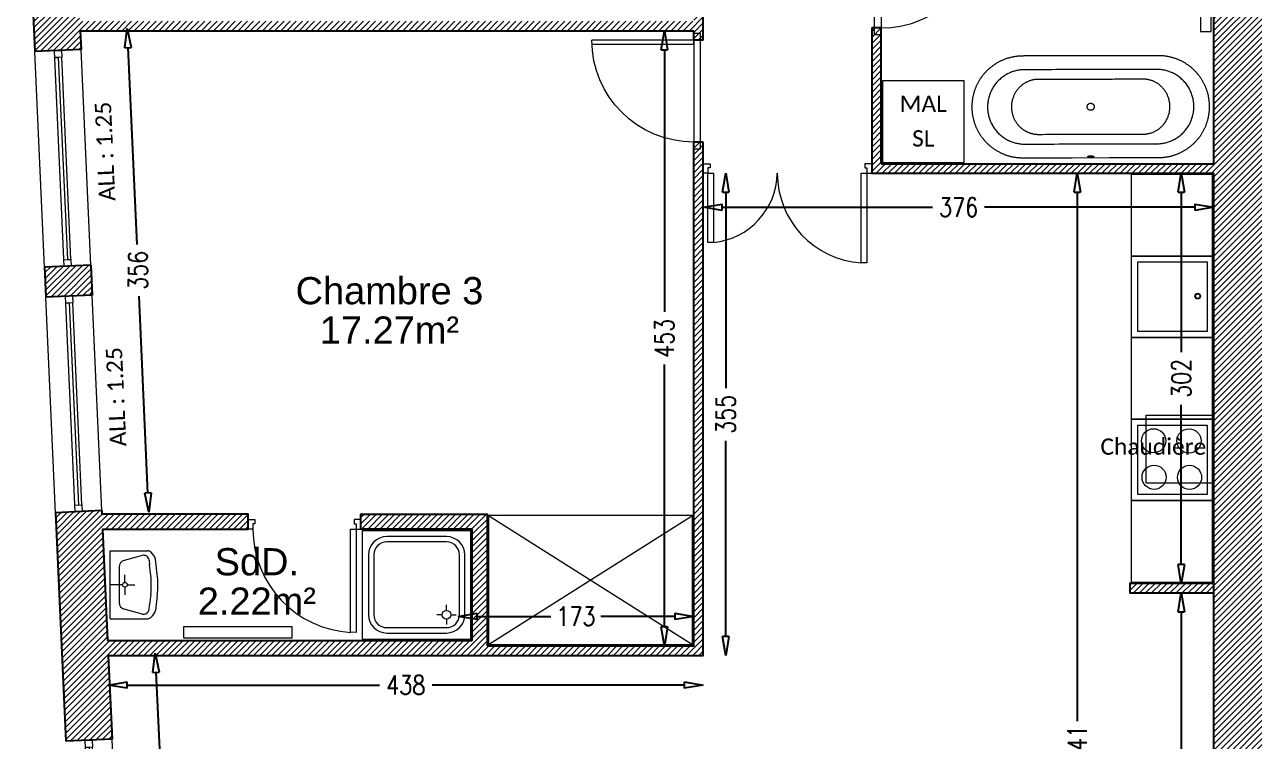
# Model space of a CAD drawing. Header units: millimetres. Extents: x -14819 to 43195, y -10328 to 20814.
# Drawn here: x 6568 to 7473, y 5340 to 5867 of the extents above; entities that cross this region are included whole.
import ezdxf
from ezdxf.enums import TextEntityAlignment as Align

# ---------------------------------------------------------------- set-up
doc = ezdxf.new("R2010")
doc.units = ezdxf.units.MM
doc.header["$PDMODE"] = 3
doc.linetypes.add('Chemin', pattern=[0.5, 0.3, -0.2])
for name, color, linetype, lineweight in [('05 - Menuiserie', 150, 'Continuous', 5), ('14 - Sanitaires', 130, 'Continuous', 9), ('41 - Côtes Intérieures', 71, 'Continuous', 9), ('50 - Signes', 12, 'Continuous', 9), ('59 - TxT', 120, 'Continuous', 0), ('60 - Mobilier', 112, 'Continuous', 9), ('Menuiserie_cps', 7, 'Continuous', 15), ('MG_gaz', 40, 'Continuous', 13), ('Mur_coupe', 7, 'Continuous', 25), ('Mur_vu', 8, 'Continuous', 18)]:
    doc.layers.add(name, color=color, linetype=linetype, lineweight=lineweight)
doc.layers.add('10 - Hachures', color=7, linetype='Continuous', lineweight=18, true_color=0x646464)
doc.layers.add('Menuiserie_seuil', color=8, linetype='Continuous', lineweight=9, plot=False)
doc.styles.add('CR_Cot', font='simplex.shx', dxfattribs={"width": 0.8})
doc.styles.add('Legend', font='calibri.ttf')
doc.styles.get("Standard").update_dxf_attribs({"font": 'arial.ttf'})
doc.dimstyles.get("Standard").update_dxf_attribs({"dimtxt": 14, "dimasz": 14, "dimexe": 0.18, "dimexo": 0.0625, "dimgap": 5, "dimtad": 0, "dimtoh": 1, "dimdec": 0, "dimzin": 0, "dimdsep": 46, "dimtxsty": 'CR_Cot', "dimblk": 'CLOSEDBLANK', "dimcen": 0, "dimse1": 1, "dimse2": 1, "dimadec": 0, "dimazin": 0, "dimtfac": 1, "dimtdec": 0, "dimtofl": 0, "dimtmove": 0, "dimatfit": 3, "dimfxl": 1, "dimtolj": 1, "dimtzin": 0, "dimarcsym": 0})

# ---------------------------------------------------------------- blocks, each defined once
blk = doc.blocks.new('_ClosedBlank')
at = {"color": 0, "linetype": 'ByBlock', "lineweight": -2}
for p, q in [((-1, 0.167), (0, 0)), ((-1, 0.167), (-1, -0.167)), ((0, 0), (-1, -0.167))]:
    blk.add_line(p, q, dxfattribs=at)
blk = doc.blocks.new('*D680')
at = {"layer": '41 - Côtes Intérieures', "color": 0, "lineweight": -2, "transparency": 16777216}
for p, q in [((7038.83, 5848.84), (7038.83, 5655.74)), ((7038.83, 5423.84), (7038.83, 5616.94))]:
    blk.add_line(p, q, dxfattribs=at)
at = {"layer": 'Defpoints', "color": 0, "transparency": 16777216}
for p in [(7038.83, 5862.84), (7060.44, 5862.84), (7060.44, 5409.84)]:
    blk.add_point(p, dxfattribs=at)
at = {"layer": '41 - Côtes Intérieures', "color": 0, "lineweight": -2, "transparency": 16777216, "xscale": 14, "yscale": 14, "zscale": 14}
for p, rotation in [((7038.83, 5862.84), 90), ((7038.83, 5409.84), 270)]:
    blk.add_blockref('_ClosedBlank', p, dxfattribs=dict(at, rotation=rotation))
at = {"layer": '41 - Côtes Intérieures', "color": 0, "transparency": 16777216, "insert": (7038.83, 5636.34), "char_height": 14, "attachment_point": 5, "rotation": 90, "style": 'CR_Cot'}
blk.add_mtext('\\A1;453', dxfattribs=at)
blk = doc.blocks.new('*D681')
at = {"layer": '41 - Côtes Intérieures', "color": 0, "lineweight": -2, "transparency": 16777216}
for p, q in [((6900.95, 5431.59), (6955.36, 5431.59)), ((7046.44, 5431.59), (6992.03, 5431.59))]:
    blk.add_line(p, q, dxfattribs=at)
at = {"layer": 'Defpoints', "color": 0, "transparency": 16777216}
for p in [(7060.44, 5431.59), (6886.95, 5409.84), (7060.44, 5409.84)]:
    blk.add_point(p, dxfattribs=at)
at = {"layer": '41 - Côtes Intérieures', "color": 0, "lineweight": -2, "transparency": 16777216, "xscale": 14, "yscale": 14, "zscale": 14, "rotation": 180}
blk.add_blockref('_ClosedBlank', (6886.95, 5431.59), dxfattribs=at)
at = {"layer": '41 - Côtes Intérieures', "color": 0, "lineweight": -2, "transparency": 16777216, "xscale": 14, "yscale": 14, "zscale": 14}
blk.add_blockref('_ClosedBlank', (7060.44, 5431.59), dxfattribs=at)
at = {"layer": '41 - Côtes Intérieures', "color": 0, "transparency": 16777216, "insert": (6973.7, 5431.59), "char_height": 14, "attachment_point": 5, "style": 'CR_Cot'}
blk.add_mtext('\\A1;173', dxfattribs=at)
blk = doc.blocks.new('*D683')
at = {"layer": '41 - Côtes Intérieures', "color": 0, "lineweight": -2, "transparency": 16777216}
for p, q in [((6643.87, 5850.41), (6650.39, 5705.53)), ((6658.62, 5522.38), (6652.11, 5667.26))]:
    blk.add_line(p, q, dxfattribs=at)
at = {"layer": 'Defpoints', "color": 0, "transparency": 16777216}
for p in [(6608.76, 5862.84), (6643.24, 5864.39), (6624.77, 5506.84)]:
    blk.add_point(p, dxfattribs=at)
at = {"layer": '41 - Côtes Intérieures', "color": 0, "lineweight": -2, "transparency": 16777216, "xscale": 14, "yscale": 14, "zscale": 14}
for p, rotation in [((6643.24, 5864.39), 92.57481250432394), ((6659.25, 5508.39), 272.574812504324)]:
    blk.add_blockref('_ClosedBlank', p, dxfattribs=dict(at, rotation=rotation))
at = {"layer": '41 - Côtes Intérieures', "color": 0, "transparency": 16777216, "insert": (6651.25, 5686.39), "char_height": 14, "attachment_point": 5, "rotation": 90, "style": 'CR_Cot'}
blk.add_mtext('\\A1;356', dxfattribs=at)
blk = doc.blocks.new('*D685')
at = {"layer": '41 - Côtes Intérieures', "color": 0, "lineweight": -2, "transparency": 16777216}
for p, q in [((6664.56, 5390.41), (6673.99, 5180.53)), ((6685.15, 4932.38), (6675.72, 5142.26))]:
    blk.add_line(p, q, dxfattribs=at)
at = {"layer": 'Defpoints', "color": 0, "transparency": 16777216}
for p in [(6629.44, 5402.84), (6663.93, 5404.39), (6651.3, 4916.84)]:
    blk.add_point(p, dxfattribs=at)
at = {"layer": '41 - Côtes Intérieures', "color": 0, "lineweight": -2, "transparency": 16777216, "xscale": 14, "yscale": 14, "zscale": 14}
for p, rotation in [((6663.93, 5404.39), 92.5748125043234), ((6685.78, 4918.39), 272.5748125043234)]:
    blk.add_blockref('_ClosedBlank', p, dxfattribs=dict(at, rotation=rotation))
at = {"layer": '41 - Côtes Intérieures', "color": 0, "transparency": 16777216, "insert": (6674.85, 5161.39), "char_height": 14, "attachment_point": 5, "rotation": 90, "style": 'CR_Cot'}
blk.add_mtext('\\A1;486', dxfattribs=at)
blk = doc.blocks.new('*D689')
at = {"layer": '41 - Côtes Intérieures', "color": 0, "lineweight": -2, "transparency": 16777216}
for p, q in [((7084.03, 5743.84), (7084.03, 5599.74)), ((7084.03, 5416.84), (7084.03, 5560.94))]:
    blk.add_line(p, q, dxfattribs=at)
at = {"layer": 'Defpoints', "color": 0, "transparency": 16777216}
for p in [(7067.44, 5757.84), (7084.03, 5757.84), (7067.44, 5402.84)]:
    blk.add_point(p, dxfattribs=at)
at = {"layer": '41 - Côtes Intérieures', "color": 0, "lineweight": -2, "transparency": 16777216, "xscale": 14, "yscale": 14, "zscale": 14}
for p, rotation in [((7084.03, 5757.84), 90), ((7084.03, 5402.84), 270)]:
    blk.add_blockref('_ClosedBlank', p, dxfattribs=dict(at, rotation=rotation))
at = {"layer": '41 - Côtes Intérieures', "color": 0, "transparency": 16777216, "insert": (7084.03, 5580.34), "char_height": 14, "attachment_point": 5, "rotation": 90, "style": 'CR_Cot'}
blk.add_mtext('\\A1;355', dxfattribs=at)
blk = doc.blocks.new('*D691')
at = {"layer": '41 - Côtes Intérieures', "color": 0, "lineweight": -2, "transparency": 16777216}
for p, q in [((7419.35, 5743.84), (7419.35, 5626.24)), ((7419.35, 5469.84), (7419.35, 5587.44))]:
    blk.add_line(p, q, dxfattribs=at)
at = {"layer": 'Defpoints', "color": 0, "transparency": 16777216}
for p in [(7443.44, 5757.84), (7419.35, 5455.84), (7443.44, 5455.84)]:
    blk.add_point(p, dxfattribs=at)
at = {"layer": '41 - Côtes Intérieures', "color": 0, "lineweight": -2, "transparency": 16777216, "xscale": 14, "yscale": 14, "zscale": 14}
for p, rotation in [((7419.35, 5757.84), 90), ((7419.35, 5455.84), 270)]:
    blk.add_blockref('_ClosedBlank', p, dxfattribs=dict(at, rotation=rotation))
at = {"layer": '41 - Côtes Intérieures', "color": 0, "transparency": 16777216, "insert": (7419.35, 5606.84), "char_height": 14, "attachment_point": 5, "rotation": 90, "style": 'CR_Cot'}
blk.add_mtext('\\A1;302', dxfattribs=at)
blk = doc.blocks.new('*D692')
at = {"layer": '41 - Côtes Intérieures', "color": 0, "lineweight": -2, "transparency": 16777216}
for p, q in [((7419.35, 5434.84), (7419.35, 5202.24)), ((7419.35, 4930.84), (7419.35, 5163.44))]:
    blk.add_line(p, q, dxfattribs=at)
at = {"layer": 'Defpoints', "color": 0, "transparency": 16777216}
for p in [(7443.44, 5448.84), (7419.35, 4916.84), (7443.44, 4916.84)]:
    blk.add_point(p, dxfattribs=at)
at = {"layer": '41 - Côtes Intérieures', "color": 0, "lineweight": -2, "transparency": 16777216, "xscale": 14, "yscale": 14, "zscale": 14}
for p, rotation in [((7419.35, 5448.84), 90), ((7419.35, 4916.84), 270)]:
    blk.add_blockref('_ClosedBlank', p, dxfattribs=dict(at, rotation=rotation))
at = {"layer": '41 - Côtes Intérieures', "color": 0, "transparency": 16777216, "insert": (7419.35, 5182.84), "char_height": 14, "attachment_point": 5, "rotation": 90, "style": 'CR_Cot'}
blk.add_mtext('\\A1;532', dxfattribs=at)
blk = doc.blocks.new('*D693')
at = {"layer": '41 - Côtes Intérieures', "color": 0, "lineweight": -2, "transparency": 16777216}
for p, q in [((7342.72, 5743.84), (7342.72, 5354.34)), ((7342.72, 4930.84), (7342.72, 5320.34))]:
    blk.add_line(p, q, dxfattribs=at)
at = {"layer": 'Defpoints', "color": 0, "transparency": 16777216}
for p in [(7366.81, 5757.84), (7342.72, 4916.84), (7366.81, 4916.84)]:
    blk.add_point(p, dxfattribs=at)
at = {"layer": '41 - Côtes Intérieures', "color": 0, "lineweight": -2, "transparency": 16777216, "xscale": 14, "yscale": 14, "zscale": 14}
for p, rotation in [((7342.72, 5757.84), 90), ((7342.72, 4916.84), 270)]:
    blk.add_blockref('_ClosedBlank', p, dxfattribs=dict(at, rotation=rotation))
at = {"layer": '41 - Côtes Intérieures', "color": 0, "transparency": 16777216, "insert": (7342.72, 5337.34), "char_height": 14, "attachment_point": 5, "rotation": 90, "style": 'CR_Cot'}
blk.add_mtext('\\A1;841', dxfattribs=at)
blk = doc.blocks.new('*D694')
at = {"layer": '41 - Côtes Intérieures', "color": 0, "lineweight": -2, "transparency": 16777216}
for p, q in [((7081.44, 5732.86), (7236.31, 5732.86)), ((7429.44, 5732.86), (7274.57, 5732.86))]:
    blk.add_line(p, q, dxfattribs=at)
at = {"layer": 'Defpoints', "color": 0, "transparency": 16777216}
for p in [(7067.44, 5757.84), (7443.44, 5757.84), (7443.44, 5732.86)]:
    blk.add_point(p, dxfattribs=at)
at = {"layer": '41 - Côtes Intérieures', "color": 0, "lineweight": -2, "transparency": 16777216, "xscale": 14, "yscale": 14, "zscale": 14, "rotation": 180}
blk.add_blockref('_ClosedBlank', (7067.44, 5732.86), dxfattribs=at)
at = {"layer": '41 - Côtes Intérieures', "color": 0, "lineweight": -2, "transparency": 16777216, "xscale": 14, "yscale": 14, "zscale": 14}
blk.add_blockref('_ClosedBlank', (7443.44, 5732.86), dxfattribs=at)
at = {"layer": '41 - Côtes Intérieures', "color": 0, "transparency": 16777216, "insert": (7255.44, 5732.86), "char_height": 14, "attachment_point": 5, "style": 'CR_Cot'}
blk.add_mtext('\\A1;376', dxfattribs=at)
blk = doc.blocks.new('A$C25e289c3')
at = {"layer": '14 - Sanitaires', "color": 251, "true_color": 0x666666}
for p, q in [((0, 50.08), (-27.6, 50.08)), ((-23.48, 46.63), (-20.1, 45.71)), ((-20.1, 45.71), (-10.16, 43.01)), ((0, 50.08), (0, 0)), ((-34.54, 32.92), (-33.19, 43.97)), ((-29.8, 31.82), (-28.9, 39.75)), ((-28.5, 43.22), (-28.9, 39.75)), ((-6.47, 11.89), (-6.47, 38.19)), ((-10.72, 26.76), (-10.72, 32.43)), ((-29.8, 18.25), (-28.9, 10.32)), ((-12.44, 25.04), (-18.11, 25.04)), ((-10.72, 23.32), (-10.72, 17.65)), ((-9, 25.04), (0, 25.04)), ((-34.54, 17.15), (-33.19, 6.11)), ((-28.5, 6.85), (-28.9, 10.32)), ((0, 0), (-27.6, 0)), ((-23.48, 3.44), (-20.1, 4.36)), ((-20.1, 4.36), (-10.16, 7.06))]:
    blk.add_line(p, q, dxfattribs=at)
for centre, radius, start, end in [((-21.94, 40.52), 11.77, 133.97635, 162.94205), ((-27, 45.24), 4.87, 97.01427, 129.7093), ((-24.53, 42.77), 4, 74.79761, 173.50739), ((-11.47, 38.19), 5, 0, 74.79755), ((29.98, 25.04), 65, 173.0334, 186.96631), ((29.82, 25.04), 60, 173.50736, 186.49237), ((-10.72, 25.04), 1.72, 270, 269.99998), ((-11.47, 11.89), 5, 285.20236, 359.99992), ((-21.94, 9.56), 11.77, 197.05786, 226.02356), ((-27, 4.84), 4.87, 230.29062, 262.98564), ((-24.53, 7.3), 4, 186.49252, 285.2023)]:
    blk.add_arc(centre, radius, start, end, dxfattribs=at)
blk = doc.blocks.new('A$Cf6694d94')
at = {"layer": '14 - Sanitaires', "color": 251, "true_color": 0x666666}
for p, q in [((62, 75.5), (18, 75.5)), ((80, 80), (80, 0)), ((62, 71.56), (18, 71.56)), ((4.5, 62), (4.5, 18)), ((8.44, 62), (8.44, 18)), ((71.56, 18), (71.56, 62)), ((75.5, 18), (75.5, 62)), ((18, 21.2), (18, 25.2)), ((14.8, 18), (10.8, 18)), ((18, 14.8), (18, 10.8)), ((21.2, 18), (25.2, 18)), ((0, 0), (80, 0)), ((18, 8.44), (62, 8.44)), ((18, 4.5), (62, 4.5))]:
    blk.add_line(p, q, dxfattribs=at)
blk.add_lwpolyline([(80, 80), (0, 80), (0, 0)], dxfattribs=at)
blk.add_circle((18, 18), 3.2, dxfattribs=at)
for centre, radius, start, end in [((18, 62), 13.5, 90, 180), ((62, 62), 13.5, 359.99998, 89.99998), ((18, 62), 9.56, 90, 180), ((62, 62), 9.56, 359.99998, 89.99998), ((18, 18), 13.5, 180, 270), ((18, 18), 9.56, 180, 270), ((62, 18), 13.5, 270, 359.99998), ((62, 18), 9.56, 270, 359.99998)]:
    blk.add_arc(centre, radius, start, end, dxfattribs=at)
blk = doc.blocks.new('Porte_Simple_Droite_75')
at = {"layer": 'Menuiserie_cps', "color": 1, "lineweight": 9}
for points in [[(0, 0), (0, 0.75)], [(0.03, 0.75), (0.03, 0), (0, 0)]]:
    blk.add_lwpolyline(points, dxfattribs=at)
at = {"layer": 'Menuiserie_cps', "lineweight": 9}
blk.add_arc((0, 0), 0.75, 0, 90, dxfattribs=at)
at = {"layer": 'Menuiserie_seuil'}
blk.add_lwpolyline([(-0.05, 0), (0.8, 0), (0.8, -0.05), (-0.05, -0.05)], close=True, dxfattribs=at)
blk = doc.blocks.new('Fenetre_159')
blk.add_lwpolyline([(0.05, 0.05), (0.05, 0), (0, 0), (0, 0.05), (1.59, 0.05), (1.59, 0), (1.54, 0), (1.54, 0.05), (1.54, 0.025), (0.05, 0.025), (0.05, 0), (1.54, 0)])
blk = doc.blocks.new('A$Cbc0bb2b0')
at = {"layer": '05 - Menuiserie', "linetype": 'Continuous'}
for points in [[(-37.57, 17.63), (-33.04, 15.5), (-34.32, 12.79), (-35.68, 13.42), (-37.38, 9.8), (-40.54, 11.29), (-37.57, 17.63)], [(37.57, -17.63), (33.04, -15.5), (31.77, -18.22), (33.13, -18.86), (31.43, -22.48), (34.6, -23.96), (37.57, -17.63)], [(27.66, -20.71), (31.43, -22.48), (-0.85, -91.28), (-4.62, -89.51), (27.66, -20.71)]]:
    blk.add_lwpolyline(points, dxfattribs=at)
at = {"layer": '50 - Signes', "linetype": 'Continuous'}
blk.add_arc((31.65, -22.49), 76.21, 154.92756, 241.57557, dxfattribs=at)
blk = doc.blocks.new('A$C2fe099d8')
at = {"layer": '14 - Sanitaires', "color": 251, "linetype": 'Continuous', "true_color": 0x666666}
blk.add_lwpolyline([(-13.74, -0.03), (13.74, 0.03)], dxfattribs=at)
for points, knots in [([(13.74, 0.03), (14.04, 0.03), (19.97, 0.05), (28.93, 0.07), (42.25, 0.12), (47.36, 0.12), (49.82, 0.13), (50.99, 0.16), (52.01, 0.2), (52.96, 0.26), (53.91, 0.35), (54.89, 0.47), (55.89, 0.62), (56.9, 0.8), (57.9, 1), (58.9, 1.23), (59.88, 1.49), (60.86, 1.77), (61.83, 2.08), (62.79, 2.42), (63.75, 2.78), (64.69, 3.17), (65.62, 3.58), (66.53, 4.01), (67.43, 4.47), (68.32, 4.96), (69.19, 5.47), (70.06, 6), (70.91, 6.56), (71.75, 7.14), (72.57, 7.75), (73.37, 8.38), (74.16, 9.03), (74.93, 9.7), (75.69, 10.39), (76.41, 11.09), (77.12, 11.81), (77.8, 12.55), (78.47, 13.32), (79.11, 14.1), (79.74, 14.9), (80.35, 15.72), (80.93, 16.55), (81.5, 17.41), (82.04, 18.28), (82.55, 19.16), (83.05, 20.05), (83.51, 20.96), (83.95, 21.87), (84.36, 22.79), (84.75, 23.72), (85.11, 24.67), (85.45, 25.62), (85.76, 26.59), (86.04, 27.56), (86.3, 28.54), (86.53, 29.53), (86.74, 30.53), (86.92, 31.54), (87.07, 32.55), (87.2, 33.57), (87.29, 34.58), (87.36, 35.6), (87.4, 36.61), (87.42, 37.62), (87.4, 38.63), (87.36, 39.65), (87.29, 40.66), (87.2, 41.67), (87.07, 42.68), (86.92, 43.69), (86.74, 44.7), (86.53, 45.7), (86.3, 46.7), (86.04, 47.68), (85.76, 48.65), (85.45, 49.62), (85.11, 50.57), (84.75, 51.52), (84.36, 52.46), (83.95, 53.38), (83.51, 54.29), (83.04, 55.2), (82.55, 56.08), (82.04, 56.96), (81.5, 57.83), (80.94, 58.68), (80.36, 59.51), (79.75, 60.33), (79.12, 61.14), (78.47, 61.92), (77.8, 62.69), (77.11, 63.43), (76.4, 64.16), (75.67, 64.87), (74.93, 65.55), (74.16, 66.22), (73.37, 66.87), (72.57, 67.49), (71.75, 68.1), (70.91, 68.68), (70.06, 69.24), (69.2, 69.77), (68.32, 70.28), (67.42, 70.77), (66.52, 71.23), (65.6, 71.67), (64.67, 72.08), (63.73, 72.47), (62.79, 72.83), (61.83, 73.16), (60.86, 73.47), (59.88, 73.75), (58.9, 74.01), (57.91, 74.24), (56.91, 74.44), (55.9, 74.62), (54.89, 74.77), (53.87, 74.89), (52.85, 74.99), (51.82, 75.06), (50.79, 75.1), (49.68, 75.11), (48.41, 75.12), (46.65, 75.1), (44.35, 75.1), (28.47, 75.07), (4.55, 75.03), (-21.28, 74.95), (-40.7, 74.91), (-45.98, 74.88), (-48.83, 74.89), (-50.42, 74.88), (-51.53, 74.85), (-52.55, 74.79), (-53.54, 74.71), (-54.55, 74.6), (-55.56, 74.47), (-56.57, 74.31), (-57.58, 74.11), (-58.58, 73.9), (-59.57, 73.65), (-60.55, 73.39), (-61.52, 73.09), (-62.49, 72.77), (-63.44, 72.42), (-64.38, 72.05), (-65.32, 71.65), (-66.24, 71.22), (-67.15, 70.77), (-68.05, 70.3), (-68.93, 69.8), (-69.81, 69.28), (-70.66, 68.73), (-71.51, 68.16), (-72.33, 67.57), (-73.15, 66.95), (-73.94, 66.32), (-74.72, 65.66), (-75.48, 64.98), (-76.22, 64.28), (-76.94, 63.56), (-77.63, 62.83), (-78.31, 62.08), (-78.97, 61.3), (-79.61, 60.51), (-80.22, 59.7), (-80.82, 58.87), (-81.39, 58.03), (-81.95, 57.17), (-82.47, 56.29), (-82.98, 55.41), (-83.45, 54.51), (-83.91, 53.6), (-84.33, 52.67), (-84.74, 51.74), (-85.11, 50.8), (-85.46, 49.85), (-85.79, 48.89), (-86.08, 47.92), (-86.35, 46.95), (-86.6, 45.96), (-86.82, 44.97), (-87.01, 43.98), (-87.17, 42.97), (-87.31, 41.96), (-87.42, 40.94), (-87.5, 39.92), (-87.56, 38.89), (-87.59, 37.88), (-87.59, 36.86), (-87.56, 35.85), (-87.51, 34.84), (-87.42, 33.83), (-87.31, 32.82), (-87.17, 31.82), (-87.01, 30.82), (-86.82, 29.82), (-86.6, 28.82), (-86.35, 27.83), (-86.07, 26.84), (-85.78, 25.86), (-85.45, 24.9), (-85.1, 23.95), (-84.73, 23.02), (-84.33, 22.09), (-83.9, 21.17), (-83.45, 20.26), (-82.97, 19.36), (-82.47, 18.48), (-81.94, 17.61), (-81.39, 16.75), (-80.81, 15.9), (-80.22, 15.07), (-79.6, 14.26), (-78.96, 13.47), (-78.3, 12.7), (-77.62, 11.94), (-76.92, 11.21), (-76.21, 10.49), (-75.47, 9.79), (-74.71, 9.12), (-73.93, 8.46), (-73.14, 7.82), (-72.32, 7.21), (-71.49, 6.61), (-70.65, 6.04), (-69.79, 5.5), (-68.92, 4.97), (-68.03, 4.48), (-67.14, 4), (-66.23, 3.55), (-65.3, 3.13), (-64.37, 2.73), (-63.43, 2.36), (-62.47, 2.01), (-61.5, 1.69), (-60.53, 1.39), (-59.54, 1.12), (-58.56, 0.88), (-57.56, 0.66), (-56.56, 0.47), (-55.55, 0.31), (-54.53, 0.18), (-53.51, 0.07), (-52.53, -0.01), (-51.57, -0.06), (-50.61, -0.09), (-49.5, -0.09), (-47.83, -0.09), (-36.89, -0.08), (-23.35, -0.05), (-13.74, -0.03)], [1.0389573, 1.0389573, 1.0389573, 1.0389573, 1.0410844, 1.0809895, 1.1024396, 1.1139131, 1.1172044, 1.1198701, 1.1222368, 1.1243829, 1.1266701, 1.1289755, 1.1313989, 1.1338153, 1.1362276, 1.1386384, 1.1410503, 1.14346, 1.1458602, 1.1482682, 1.150679, 1.1530861, 1.155484, 1.1578667, 1.160251, 1.1626431, 1.1650359, 1.1674314, 1.1698321, 1.1722411, 1.1746578, 1.1770677, 1.1794842, 1.1819005, 1.1843087, 1.1867026, 1.1890765, 1.1914575, 1.193851, 1.1962464, 1.1986462, 1.2010531, 1.2034701, 1.2058889, 1.2082964, 1.2107123, 1.2131291, 1.2155374, 1.2179303, 1.2203022, 1.2226838, 1.2250725, 1.2274612, 1.229852, 1.2322472, 1.2346499, 1.2370562, 1.2394611, 1.2418787, 1.2443014, 1.2467204, 1.2491271, 1.251516, 1.2539081, 1.2562996, 1.2586907, 1.2610835, 1.2634802, 1.2658836, 1.2682903, 1.2706983, 1.2731169, 1.2755388, 1.2779548, 1.2803569, 1.2827409, 1.2851372, 1.2875315, 1.2899233, 1.2923152, 1.2947092, 1.2971079, 1.2994981, 1.3018877, 1.3042914, 1.306703, 1.3091158, 1.311521, 1.3139149, 1.3163317, 1.3187423, 1.3211463, 1.3235464, 1.3259453, 1.3283453, 1.3307348, 1.3331259, 1.3355285, 1.3379375, 1.3403477, 1.342752, 1.3451484, 1.347559, 1.3499634, 1.3523641, 1.3547639, 1.3571653, 1.3595694, 1.3619617, 1.3643531, 1.3667513, 1.3691532, 1.3715548, 1.3739519, 1.3763437, 1.3787588, 1.381175, 1.3835933, 1.386016, 1.3884459, 1.3908846, 1.3932726, 1.3958006, 1.3987063, 1.4023053, 1.4082273, 1.4150005, 1.4933181, 1.5777097, 1.5980228, 1.6094052, 1.6151158, 1.6182074, 1.6207235, 1.6229876, 1.6254171, 1.6277589, 1.6301853, 1.6326149, 1.6350416, 1.6374593, 1.6398627, 1.642254, 1.6446599, 1.6470608, 1.6494591, 1.6518577, 1.6542586, 1.6566636, 1.6590526, 1.6614437, 1.6638448, 1.6662509, 1.6686565, 1.671055, 1.6734459, 1.6758636, 1.6782734, 1.6806778, 1.6830798, 1.6854822, 1.6878857, 1.6902731, 1.6926614, 1.6950589, 1.697463, 1.6998705, 1.7022783, 1.7046853, 1.707104, 1.7095146, 1.71192, 1.7143229, 1.7167263, 1.71913, 1.7215273, 1.7239261, 1.7263195, 1.7287095, 1.7310978, 1.7334862, 1.735876, 1.7382689, 1.7406666, 1.7430708, 1.7454833, 1.7479059, 1.7503388, 1.7527566, 1.755157, 1.7575521, 1.7599438, 1.7623335, 1.7647229, 1.7671135, 1.7695066, 1.7719037, 1.7743065, 1.7767167, 1.7791357, 1.7815642, 1.7839758, 1.7863671, 1.7887545, 1.7911407, 1.793528, 1.7959186, 1.7983169, 1.8007111, 1.8031119, 1.8055211, 1.8079348, 1.8103494, 1.8127594, 1.8151624, 1.8175727, 1.8199748, 1.8223714, 1.8247653, 1.8271589, 1.8295567, 1.8319498, 1.8343513, 1.8367629, 1.8391788, 1.8415923, 1.8439965, 1.8463925, 1.848795, 1.8511924, 1.8535872, 1.8559822, 1.8583792, 1.8607823, 1.8631775, 1.8655783, 1.8679863, 1.870397, 1.872805, 1.8752053, 1.8776018, 1.8800111, 1.8824291, 1.8848529, 1.8872796, 1.8897056, 1.8918473, 1.8940836, 1.8965374, 1.8996911, 1.9059305, 1.9740525, 1.9740525, 1.9740525, 1.9740525]), ([(13.49, 10.16), (-23.88, 10.1), (-37.79, 10.07), (-49.17, 9.98), (-50.73, 10.06), (-52.26, 10.22), (-53.78, 10.47), (-55.28, 10.8), (-56.76, 11.21), (-58.21, 11.7), (-59.65, 12.29), (-61.08, 12.96), (-62.49, 13.74), (-63.86, 14.59), (-65.17, 15.53), (-66.44, 16.54), (-67.67, 17.66), (-68.88, 18.9), (-70.02, 20.24), (-71.08, 21.65), (-72.05, 23.12), (-72.91, 24.65), (-73.68, 26.23), (-74.32, 27.8), (-74.85, 29.37), (-75.28, 30.92), (-75.61, 32.5), (-75.85, 34.1), (-76, 35.71), (-76.05, 37.38), (-76, 39.1), (-75.83, 40.86), (-75.55, 42.6), (-75.17, 44.32), (-74.67, 46), (-74.07, 47.64), (-73.38, 49.2), (-72.62, 50.67), (-71.8, 52.05), (-70.9, 53.39), (-69.92, 54.68), (-68.86, 55.91), (-67.69, 57.11), (-66.42, 58.26), (-65.04, 59.36), (-63.6, 60.37), (-62.09, 61.29), (-60.54, 62.1), (-58.94, 62.81), (-57.41, 63.37), (-55.98, 63.81), (-54.64, 64.14), (-53.29, 64.41), (-51.92, 64.61), (-50.54, 64.74), (-49.14, 64.8), (-30.32, 64.77), (-0.15, 64.98), (30.07, 64.91), (49, 65.03), (50.55, 64.95), (52.09, 64.79), (53.61, 64.55), (55.11, 64.22), (56.59, 63.8), (58.04, 63.31), (59.48, 62.72), (60.91, 62.05), (62.32, 61.28), (63.68, 60.42), (65, 59.48), (66.26, 58.47), (67.5, 57.35), (68.7, 56.12), (69.85, 54.77), (70.91, 53.36), (71.88, 51.89), (72.74, 50.36), (73.51, 48.79), (74.15, 47.21), (74.68, 45.64), (75.1, 44.09), (75.44, 42.51), (75.68, 40.91), (75.83, 39.3), (75.88, 37.63), (75.83, 35.91), (75.66, 34.15), (75.38, 32.41), (74.99, 30.7), (74.5, 29.01), (73.9, 27.37), (73.21, 25.81), (72.45, 24.34), (71.63, 22.96), (70.73, 21.62), (69.74, 20.33), (68.69, 19.1), (67.52, 17.91), (66.25, 16.75), (64.87, 15.65), (63.42, 14.64), (61.92, 13.73), (60.37, 12.91), (58.77, 12.2), (57.24, 11.64), (55.81, 11.2), (54.47, 10.87), (53.12, 10.6), (51.75, 10.4), (50.36, 10.27), (48.97, 10.21), (37.69, 10.24), (23.84, 10.21), (13.49, 10.16)], [0.0381568, 0.0381568, 0.0381568, 0.0381568, 0.1258006, 0.1302017, 0.1345836, 0.1389455, 0.1432908, 0.1476235, 0.1519477, 0.1562669, 0.1605851, 0.1651129, 0.1696509, 0.1742029, 0.1787663, 0.1833372, 0.1879122, 0.1929042, 0.1978934, 0.2028745, 0.2078421, 0.2127933, 0.2177305, 0.2226634, 0.2271905, 0.2317303, 0.236285, 0.240851, 0.245424, 0.2500002, 0.2549922, 0.25998, 0.2649585, 0.2699222, 0.2748682, 0.2798029, 0.2847366, 0.2892674, 0.293812, 0.2983698, 0.302938, 0.3075121, 0.3120883, 0.3170789, 0.3220643, 0.3270399, 0.3320008, 0.3369459, 0.3418821, 0.3468173, 0.3506984, 0.3545853, 0.3584808, 0.3623876, 0.3663088, 0.3702467, 0.3741994, 0.5, 0.6258006, 0.6302017, 0.6345836, 0.6389455, 0.6432908, 0.6476235, 0.6519477, 0.6562669, 0.6605851, 0.6651129, 0.6696509, 0.6742029, 0.6787663, 0.6833372, 0.6879122, 0.6929042, 0.6978934, 0.7028745, 0.7078421, 0.7127933, 0.7177305, 0.7226634, 0.7271905, 0.7317303, 0.736285, 0.740851, 0.745424, 0.7500002, 0.7549922, 0.75998, 0.7649585, 0.7699222, 0.7748682, 0.7798029, 0.7847366, 0.7892674, 0.793812, 0.7983698, 0.802938, 0.8075121, 0.8120883, 0.8170789, 0.8220643, 0.8270399, 0.8320008, 0.8369459, 0.8418821, 0.8468173, 0.8506984, 0.8545853, 0.8584808, 0.8623876, 0.8663088, 0.8702467, 0.8741994, 0.9618441, 0.9618441, 0.9618441, 0.9618441]), ([(-39.61, 57.63), (-39.61, 57.63), (-39.91, 57.62), (-40.52, 57.57), (-41.42, 57.47), (-42.32, 57.31), (-43.27, 57.11), (-44.27, 56.84), (-45.26, 56.51), (-46.2, 56.14), (-47.06, 55.75), (-47.86, 55.33), (-48.62, 54.9), (-49.5, 54.35), (-50.49, 53.64), (-51.54, 52.78), (-52.49, 51.88), (-53.35, 50.96), (-54.1, 50.04), (-54.76, 49.15), (-55.35, 48.25), (-55.89, 47.32), (-56.39, 46.36), (-56.83, 45.37), (-57.26, 44.26), (-57.65, 43.03), (-57.97, 41.72), (-58.2, 40.43), (-58.35, 39.19), (-58.42, 37.9), (-58.41, 36.55), (-58.3, 35.18), (-58.11, 33.86), (-57.86, 32.62), (-57.55, 31.48), (-57.2, 30.42), (-56.81, 29.42), (-56.35, 28.4), (-55.83, 27.39), (-55.23, 26.39), (-54.59, 25.44), (-53.9, 24.54), (-53.18, 23.69), (-52.41, 22.88), (-51.59, 22.11), (-50.73, 21.39), (-49.9, 20.77), (-49.13, 20.25), (-48.42, 19.81), (-47.68, 19.41), (-46.92, 19.03), (-46.15, 18.68), (-45.35, 18.37), (-44.54, 18.09), (-43.65, 17.83), (-42.69, 17.59), (-41.64, 17.4), (-40.58, 17.27), (-39.87, 17.22), (-39.52, 17.2), (-39.52, 17.2)], [0, 0, 0, 0, 0, 0.014953, 0.029906, 0.044931, 0.059956, 0.077852, 0.095747, 0.111683, 0.127619, 0.141993, 0.156368, 0.17039, 0.193274, 0.216159, 0.237097, 0.258034, 0.277747, 0.295277, 0.312819, 0.330348, 0.348116, 0.365897, 0.383664, 0.4064, 0.429135, 0.449917, 0.470699, 0.490254, 0.513387, 0.53652, 0.557673, 0.578826, 0.598735, 0.615715, 0.633543, 0.651371, 0.670341, 0.68931, 0.708623, 0.72667, 0.744939, 0.763208, 0.781661, 0.800113, 0.818581, 0.832287, 0.846067, 0.859847, 0.873768, 0.887689, 0.901755, 0.91582, 0.929965, 0.947416, 0.964868, 0.982434, 1, 1, 1, 1, 1]), ([(39.34, 57.81), (39.34, 57.81), (39.34, 57.81), (23.01, 57.74), (12.08, 57.68), (1.93, 57.65), (-8.21, 57.63), (-18.74, 57.63), (-27.67, 57.64), (-36.25, 57.64), (-39.61, 57.63), (-39.61, 57.63)], [0, 0, 0, 0, 0, 0.179292, 0.324815, 0.470345, 0.615893, 0.761447, 0.923577, 1, 1, 1, 1, 1]), ([(39.44, 17.38), (39.44, 17.38), (39.76, 17.4), (40.41, 17.44), (41.37, 17.56), (42.34, 17.73), (43.44, 17.99), (44.66, 18.35), (45.97, 18.84), (47.16, 19.39), (48.27, 20), (49.18, 20.57), (49.95, 21.11), (50.66, 21.65), (51.41, 22.28), (52.19, 23.01), (52.88, 23.73), (53.47, 24.41), (54.11, 25.2), (54.8, 26.17), (55.52, 27.33), (56.13, 28.47), (56.64, 29.6), (57.1, 30.78), (57.5, 32.04), (57.82, 33.38), (58.04, 34.66), (58.18, 35.9), (58.25, 37.18), (58.23, 38.52), (58.12, 39.92), (57.93, 41.23), (57.67, 42.47), (57.36, 43.6), (56.99, 44.69), (56.58, 45.72), (56.12, 46.74), (55.59, 47.73), (55.01, 48.7), (54.43, 49.55), (53.87, 50.29), (53.34, 50.93), (52.79, 51.55), (52.21, 52.15), (51.6, 52.73), (50.96, 53.29), (50.3, 53.82), (49.62, 54.32), (48.92, 54.78), (48.2, 55.22), (47.47, 55.63), (46.71, 56), (45.93, 56.35), (45.14, 56.66), (44.32, 56.94), (43.44, 57.2), (42.48, 57.43), (41.44, 57.61), (40.4, 57.75), (39.7, 57.8), (39.34, 57.81), (39.34, 57.81)], [0, 0, 0, 0, 0, 0.015977, 0.032021, 0.048064, 0.064176, 0.088078, 0.110519, 0.132959, 0.152883, 0.172808, 0.185877, 0.198947, 0.216554, 0.234173, 0.25178, 0.265131, 0.278483, 0.301828, 0.323719, 0.345609, 0.365016, 0.384424, 0.407912, 0.429936, 0.45196, 0.47148, 0.491, 0.514901, 0.537319, 0.559736, 0.579613, 0.59949, 0.617557, 0.635625, 0.654083, 0.67254, 0.690963, 0.709385, 0.722946, 0.736506, 0.75018, 0.763854, 0.777674, 0.791494, 0.805434, 0.819373, 0.833092, 0.84681, 0.860652, 0.874495, 0.888496, 0.902497, 0.916628, 0.930759, 0.947985, 0.965295, 0.982605, 1, 1, 1, 1, 1]), ([(-0.08, 34.88), (0.07, 34.89), (0.36, 34.91), (0.79, 35.02), (1.19, 35.2), (1.56, 35.45), (1.89, 35.76), (2.15, 36.11), (2.35, 36.51), (2.49, 36.93), (2.55, 37.37), (2.53, 37.81), (2.44, 38.25), (2.28, 38.66), (2.05, 39.04), (1.77, 39.38), (1.42, 39.67), (1.04, 39.89), (0.62, 40.04), (0.19, 40.13), (-0.26, 40.14), (-0.73, 40.06), (-1.19, 39.9), (-1.6, 39.66), (-1.94, 39.38), (-2.23, 39.04), (-2.46, 38.66), (-2.62, 38.24), (-2.7, 37.81), (-2.72, 37.36), (-2.66, 36.93), (-2.52, 36.5), (-2.32, 36.11), (-2.05, 35.75), (-1.73, 35.45), (-1.36, 35.2), (-0.96, 35.02), (-0.52, 34.9), (-0.23, 34.89), (-0.08, 34.88)], [0, 0, 0, 0, 0.026463, 0.053694, 0.080158, 0.107388, 0.133852, 0.161083, 0.187548, 0.214779, 0.241243, 0.268474, 0.294937, 0.322168, 0.348631, 0.375862, 0.402326, 0.429557, 0.456021, 0.483253, 0.509716, 0.536947, 0.570458, 0.596922, 0.624153, 0.650617, 0.677848, 0.704312, 0.731543, 0.758007, 0.785238, 0.811702, 0.838933, 0.865397, 0.892628, 0.919092, 0.946323, 0.972778, 1, 1, 1, 1]), ([(-39.52, 17.2), (-39.52, 17.2), (-38.99, 17.19), (-38.46, 17.19), (-37.93, 17.19), (-37.93, 17.19)], [0, 0, 0, 0, 0.000003, 0.999997, 1, 1, 1, 1]), ([(-37.93, 17.19), (-37.93, 17.19), (-30.95, 17.23), (-23.17, 17.28), (-11.55, 17.33), (-1.35, 17.36), (7.29, 17.38), (14.36, 17.38), (21.18, 17.38), (28, 17.37), (32.54, 17.36), (39.44, 17.38), (39.44, 17.38)], [0, 0, 0, 0, 0, 0.169768, 0.334879, 0.5, 0.608838, 0.706624, 0.804411, 0.902205, 1, 1, 1, 1, 1]), ([(-1.86, 0.53), (-1.91, 0.55), (-2.02, 0.59), (-2.13, 0.66), (-2.21, 0.74), (-2.22, 0.82), (-2.17, 0.9), (-2.06, 0.98), (-1.94, 1.03), (-1.88, 1.05)], [0, 0, 0, 0, 0.09909, 0.249241, 0.399393, 0.549545, 0.699697, 0.849848, 1, 1, 1, 1]), ([(-0.03, 1.18), (-0.08, 1.18), (-0.23, 1.17), (-0.46, 1.17), (-0.75, 1.15), (-1.05, 1.12), (-1.34, 1.07), (-1.6, 1.02), (-1.81, 0.96), (-1.97, 0.88), (-2.08, 0.81), (-2.13, 0.75), (-2.12, 0.72), (-2.12, 0.71)], [0, 0, 0, 0, 0.053218, 0.133523, 0.215137, 0.321103, 0.430143, 0.536109, 0.645149, 0.751115, 0.860155, 0.966121, 1, 1, 1, 1]), ([(-1.84, 0.53), (-1.87, 0.54), (-1.94, 0.57), (-2.02, 0.61), (-2.08, 0.65), (-2.12, 0.68), (-2.12, 0.7), (-2.12, 0.71), (-2.12, 0.71)], [0, 0, 0, 0, 0.147711, 0.339178, 0.528551, 0.713416, 0.892885, 1, 1, 1, 1]), ([(1.86, 0.56), (1.82, 0.55), (1.73, 0.51), (1.52, 0.46), (1.24, 0.4), (0.92, 0.36), (0.57, 0.33), (0.18, 0.31), (-0.22, 0.31), (-0.62, 0.33), (-0.96, 0.36), (-1.28, 0.4), (-1.57, 0.45), (-1.76, 0.5), (-1.84, 0.53), (-1.86, 0.53)], [0, 0, 0, 0, 0.045764, 0.128115, 0.210466, 0.292817, 0.375167, 0.457518, 0.560241, 0.642592, 0.724943, 0.807293, 0.889644, 0.971995, 1, 1, 1, 1]), ([(2.07, 0.72), (2.07, 0.73), (2.08, 0.76), (2.03, 0.82), (1.93, 0.89), (1.76, 0.96), (1.55, 1.03), (1.29, 1.08), (1, 1.12), (0.68, 1.15), (0.33, 1.17), (0.09, 1.17), (-0.03, 1.18)], [0, 0, 0, 0, 0.029615, 0.138803, 0.244914, 0.354103, 0.460213, 0.569402, 0.675513, 0.784701, 0.890812, 1, 1, 1, 1]), ([(1.83, 1.06), (1.89, 1.03), (2.01, 0.99), (2.12, 0.91), (2.17, 0.83), (2.16, 0.75), (2.08, 0.67), (1.98, 0.6), (1.89, 0.57), (1.86, 0.56)], [0, 0, 0, 0, 0.155176, 0.310353, 0.465529, 0.620706, 0.775882, 0.931059, 1, 1, 1, 1]), ([(2.07, 0.72), (2.07, 0.72), (2.07, 0.71), (2.07, 0.7), (2.05, 0.67), (2, 0.63), (1.93, 0.59), (1.86, 0.57), (1.83, 0.55)], [0, 0, 0, 0, 0.057526, 0.25187, 0.434364, 0.62769, 0.823275, 1, 1, 1, 1])]:
    blk.add_open_spline(points, degree=3, knots=knots, dxfattribs=at)
for points in [[(-1.88, 1.05), (-1.81, 1.07), (-1.67, 1.12), (-1.4, 1.17), (-1.09, 1.22), (-0.75, 1.25), (-0.39, 1.28), (-0.15, 1.28), (-0.03, 1.28)], [(-0.03, 1.28), (0.1, 1.28), (0.34, 1.28), (0.7, 1.26), (1.04, 1.22), (1.35, 1.18), (1.62, 1.12), (1.76, 1.08), (1.83, 1.06)]]:
    blk.add_open_spline(points, degree=3, dxfattribs=at)
blk = doc.blocks.new('*D706')
at = {"layer": '41 - Côtes Intérieures', "color": 0, "lineweight": -2, "transparency": 16777216}
for p, q in [((6643.44, 5381.02), (6829.04, 5381.02)), ((7053.44, 5381.02), (6867.84, 5381.02))]:
    blk.add_line(p, q, dxfattribs=at)
at = {"layer": 'Defpoints', "color": 0, "transparency": 16777216}
for p in [(6629.44, 5402.84), (7067.44, 5402.84), (7067.44, 5381.02)]:
    blk.add_point(p, dxfattribs=at)
at = {"layer": '41 - Côtes Intérieures', "color": 0, "lineweight": -2, "transparency": 16777216, "xscale": 14, "yscale": 14, "zscale": 14, "rotation": 180}
blk.add_blockref('_ClosedBlank', (6629.44, 5381.02), dxfattribs=at)
at = {"layer": '41 - Côtes Intérieures', "color": 0, "lineweight": -2, "transparency": 16777216, "xscale": 14, "yscale": 14, "zscale": 14}
blk.add_blockref('_ClosedBlank', (7067.44, 5381.02), dxfattribs=at)
at = {"layer": '41 - Côtes Intérieures', "color": 0, "transparency": 16777216, "insert": (6848.44, 5381.02), "char_height": 14, "attachment_point": 5, "style": 'CR_Cot'}
blk.add_mtext('\\A1;438', dxfattribs=at)

msp = doc.modelspace()

# ---------------------------------------------------------------- hatches: boundary and pattern name
at = {"layer": '10 - Hachures', "lineweight": 18}
h = msp.add_hatch(dxfattribs=at)
h.set_pattern_fill('ANSI31', color=256)
h.paths.add_polyline_path([(7443.44, 4916.84), (7325.75, 4916.84), (7325.75, 4882.84), (7486.09, 4882.84), (7486.09, 4916.84), (7486.09, 5366.84), (7528.44, 5366.84), (7528.44, 5434.38), (7483.44, 5434.84), (7483.44, 6041.84), (7498.44, 6041.84), (7498.44, 6063.84), (7481.44, 6063.84), (7481.44, 6074.97), (7443.44, 6074.97), (7443.44, 6039.84), (7299.44, 6039.84), (7299.44, 6069.84), (7292.44, 6069.84), (7292.44, 6039.84), (7191.44, 6039.84), (7191.44, 5939.84), (7198.44, 5939.84), (7198.44, 6032.84), (7443.44, 6032.84), (7443.44, 6028.84), (7451.44, 6028.84), (7451.44, 5958.84), (7443.44, 5958.84), (7443.44, 5764.84), (7198.44, 5764.84), (7198.44, 5864.84), (7191.44, 5864.84), (7191.44, 5757.84), (7443.44, 5757.84), (7443.44, 5409.84)])
h.paths.add_polyline_path([(7483.44, 5376.82), (7483.44, 5426.82), (7518.44, 5426.48), (7518.44, 5376.84), (7483.44, 5376.84)], flags=16)
h = msp.add_hatch(dxfattribs=at)
h.set_pattern_fill('ANSI31', color=256)
h.paths.add_polyline_path([(6601.79, 6017.82), (6567.83, 6016.25), (6567.83, 6016.25), (6575.42, 5847.48), (6609.38, 5849.04), (6608.76, 5862.84), (7060.44, 5862.84), (7060.44, 5855.84), (7067.44, 5855.84), (7067.44, 6025.84), (7060.44, 6025.84), (7060.44, 5869.84), (6608.44, 5869.84)])
h = msp.add_hatch(dxfattribs=at)
h.set_pattern_fill('ANSI31', color=256)
h.paths.add_polyline_path([(6908.44, 5409.84), (6908.44, 5506.84), (6897.44, 5506.84), (6815.44, 5506.84), (6815.44, 5495.84), (6897.44, 5495.84), (6897.44, 5413.84), (6628.95, 5413.84), (6625.26, 5495.84), (6732.44, 5495.84), (6732.44, 5506.84), (6624.77, 5506.84), (6624.65, 5509.46), (6590.69, 5507.9), (6590.69, 5507.9), (6598.26, 5339.59), (6632.22, 5341.16), (6629.44, 5402.84), (7067.44, 5402.84), (7067.44, 5780.84), (7060.44, 5780.84), (7060.44, 5409.84)])
h = msp.add_hatch(dxfattribs=at)
h.set_pattern_fill('ANSI31', color=256)
h.paths.add_polyline_path([(6582.57, 5688.61), (6582.57, 5688.61), (6583.55, 5666.63), (6617.51, 5668.2), (6616.52, 5690.18), (6602.04, 5689.51), (6602.05, 5689.39), (6597.05, 5689.17), (6597.05, 5689.28)])
h = msp.add_hatch(dxfattribs=at)
h.set_pattern_fill('ANSI31', color=256)
h.paths.add_polyline_path([(7443.44, 5448.84), (7443.44, 5455.84), (7381.44, 5455.84), (7381.44, 5448.84)])

# ---------------------------------------------------------------- linework, layer by layer
at = {"layer": '05 - Menuiserie', "linetype": 'Continuous'}
for points in [[(7067.44, 5764.84), (7072.44, 5764.84), (7072.44, 5761.84), (7070.94, 5761.84), (7070.94, 5757.84), (7067.44, 5757.84), (7067.44, 5764.84)], [(7191.44, 5764.84), (7186.44, 5764.84), (7186.44, 5761.84), (7187.94, 5761.84), (7187.94, 5757.84), (7191.44, 5757.84), (7191.44, 5764.84)], [(7070.94, 5757.84), (7075.11, 5757.84), (7075.11, 5706.84), (7070.94, 5706.84), (7070.94, 5757.84)], [(7183.78, 5757.84), (7187.94, 5757.84), (7187.94, 5691.84), (7183.78, 5691.84), (7183.78, 5757.84)]]:
    msp.add_lwpolyline(points, dxfattribs=at)
at = {"layer": '14 - Sanitaires', "color": 251, "true_color": 0x666666}
for points in [[(7433.44, 5942.34), (7433.44, 5862.34), (7441.44, 5862.34), (7441.44, 5942.34), (7433.44, 5942.34)], [(6684.81, 5415.84), (6764.81, 5415.84), (6764.81, 5423.84), (6684.81, 5423.84), (6684.81, 5415.84)]]:
    msp.add_lwpolyline(points, dxfattribs=at)
at = {"layer": '50 - Signes', "linetype": 'Continuous'}
for centre, radius, start, end in [((7069.67, 5758.84), 52.28, 275.96418, 358.91048), ((7188.18, 5757.94), 66.24, 180.08403, 266.18434)]:
    msp.add_arc(centre, radius, start, end, dxfattribs=at)
at = {"layer": '60 - Mobilier', "color": 251, "true_color": 0x666666}
for p, q in [((6909.44, 5505.84), (7059.44, 5410.84)), ((6909.44, 5410.84), (7059.44, 5505.84))]:
    msp.add_line(p, q, dxfattribs=at)
for points in [[(7259.44, 5825.84), (7199.44, 5825.84), (7199.44, 5765.84), (7259.44, 5765.84)], [(7382.44, 5756.84), (7382.44, 5696.84), (7442.44, 5696.84), (7442.44, 5756.84)], [(7382.44, 5696.84), (7382.44, 5636.84), (7442.44, 5636.84), (7442.44, 5696.84)], [(7438.41, 5692.55), (7438.41, 5641.47), (7387.33, 5641.47), (7387.33, 5692.55)], [(7382.44, 5636.84), (7382.44, 5576.84), (7442.44, 5576.84), (7442.44, 5636.84)], [(7382.44, 5576.84), (7382.44, 5516.84), (7442.44, 5516.84), (7442.44, 5576.84)], [(7438.41, 5572.4), (7438.41, 5521.32), (7387.33, 5521.32), (7387.33, 5572.4)], [(7382.44, 5516.84), (7382.44, 5456.84), (7442.44, 5456.84), (7442.44, 5516.84)], [(6909.44, 5505.84), (6909.44, 5410.84), (7059.44, 5410.84), (7059.44, 5505.84)]]:
    msp.add_lwpolyline(points, close=True, dxfattribs=at)
for centre, radius in [((7431.47, 5667.41), 2.07), ((7431.47, 5667.41), 1.64), ((7398.99, 5560.87), 8.9), ((7425.05, 5560.78), 8.9), ((7399.36, 5534.01), 8.9), ((7425.42, 5533.93), 8.9)]:
    msp.add_circle(centre, radius, dxfattribs=at)
at = {"layer": 'MG_gaz', "flags": 128}
for points in [[(7393.44, 5579.84), (7443.44, 5579.84)], [(7393.44, 5529.84), (7393.44, 5579.84)], [(7393.44, 5529.84), (7443.44, 5529.84)]]:
    msp.add_lwpolyline(points, dxfattribs=at)
at = {"layer": 'Mur_coupe', "flags": 128}
for points in [[(7067.44, 5855.84), (7067.44, 6025.84)], [(7443.44, 5764.84), (7443.44, 5958.84)], [(6608.76, 5862.84), (7060.44, 5862.84)], [(7060.44, 5855.84), (7060.44, 5862.84)], [(7198.44, 5864.84), (7191.44, 5864.84)], [(7191.44, 5864.84), (7191.44, 5757.84), (7443.44, 5757.84)], [(7198.44, 5764.84), (7198.44, 5864.84)], [(7067.44, 5855.84), (7060.44, 5855.84)], [(6629.44, 5402.84), (7067.44, 5402.84), (7067.44, 5780.84)], [(6908.44, 5409.84), (7060.44, 5409.84), (7060.44, 5780.84)], [(7067.44, 5780.84), (7060.44, 5780.84)], [(7198.44, 5764.84), (7443.44, 5764.84)], [(7443.44, 5409.84), (7443.44, 5757.84)], [(6897.44, 5413.84), (6897.44, 5495.84)], [(6628.95, 5413.84), (6897.44, 5413.84)], [(7443.44, 4916.84), (7443.44, 5409.84)], [(6632.22, 5341.16), (6598.26, 5339.59)]]:
    msp.add_lwpolyline(points, dxfattribs=at)
for points, elevation in [([(6567.83, 6016.25), (6575.42, 5847.48)], -195), ([(6608.76, 5862.84), (6609.38, 5849.04)], -195), ([(6609.38, 5849.04), (6575.42, 5847.48)], 11.11), ([(6616.52, 5690.18), (6582.57, 5688.61)], 11.11), ([(6582.57, 5688.61), (6583.55, 5666.63)], -195), ([(6616.52, 5690.18), (6617.51, 5668.2)], -195), ([(6617.51, 5668.2), (6583.55, 5666.63)], 11.11), ([(6624.65, 5509.46), (6590.69, 5507.9)], 11.11), ([(6590.69, 5507.9), (6598.26, 5339.59)], -195), ([(6624.65, 5509.46), (6624.77, 5506.84)], -195), ([(6625.26, 5495.84), (6628.95, 5413.84)], -195), ([(6629.44, 5402.84), (6632.22, 5341.16)], -195)]:
    msp.add_lwpolyline(points, dxfattribs=dict(at, elevation=elevation))
at = {"layer": 'Mur_coupe'}
for points in [[(6625.26, 5495.84), (6732.44, 5495.84), (6732.44, 5506.84), (6624.77, 5506.84), (6624.77, 5506.84)], [(6897.44, 5495.84), (6815.44, 5495.84), (6815.44, 5506.84), (6897.44, 5506.84)], [(6897.44, 5506.84), (6908.44, 5506.84), (6908.44, 5409.84)], [(7443.44, 5455.84), (7381.44, 5455.84), (7381.44, 5448.84), (7443.44, 5448.84)]]:
    msp.add_lwpolyline(points, dxfattribs=at)
at = {"layer": 'Mur_vu', "flags": 128}
for points, elevation in [([(6616.52, 5690.18), (6609.39, 5848.92)], -183.89), ([(6582.57, 5688.61), (6575.43, 5847.35)], -183.89), ([(6624.65, 5509.46), (6617.51, 5668.2)], -183.89), ([(6590.69, 5507.9), (6583.55, 5666.63)], -183.89), ([(6639.36, 5182.29), (6632.23, 5341.03)], -195)]:
    msp.add_lwpolyline(points, dxfattribs=dict(at, elevation=elevation))

# ---------------------------------------------------------------- block references
at = {"layer": '05 - Menuiserie', "yscale": 100, "zscale": 100}
for name, p, xscale, rotation in [('Porte_Simple_Droite_75', (7198.44, 5939.84), 100, 270), ('Porte_Simple_Droite_75', (7060.44, 5855.84), -100, 90), ('Fenetre_159', (6602.05, 5689.39, 11.11), 100, 92.57456286843002), ('Fenetre_159', (6610.17, 5508.68, 11.11), 100, 92.57456286843002), ('Fenetre_159', (6624.67, 5181.5), 100, 92.57456286843002)]:
    msp.add_blockref(name, p, dxfattribs=dict(at, xscale=xscale, rotation=rotation))
at = {"layer": '05 - Menuiserie', "rotation": 25.13489956183669}
msp.add_blockref('A$Cbc0bb2b0', (6773.94, 5502.84), dxfattribs=at)
at = {"layer": '14 - Sanitaires', "lineweight": 18}
msp.add_blockref('A$C2fe099d8', (7352.76, 5769.33), dxfattribs=at)
at = {"layer": '14 - Sanitaires', "linetype": 'Continuous'}
for name, p, rotation in [('A$Cf6694d94', (6896.44, 5414.84), 90), ('A$C25e289c3', (6630.95, 5479.88), 180)]:
    msp.add_blockref(name, p, dxfattribs=dict(at, rotation=rotation))

# ---------------------------------------------------------------- texts
at = {"layer": '59 - TxT', "linetype": 'Chemin', "ltscale": 0.1, "style": 'Legend'}
for s, p in [('MAL', (7229.44, 5809.04)), ('SL', (7229.44, 5783.56))]:
    msp.add_text(s, height=12, dxfattribs=at).set_placement(p, align=Align.MIDDLE_CENTER)
at = {"layer": '59 - TxT', "linetype": 'Continuous'}
for s, p in [('Chambre 3', (6836.43, 5661.42)), ('17.27m²', (6836.43, 5632.42)), ('SdD.', (6738.81, 5461.83)), ('2.22m²', (6738.81, 5432.83))]:
    msp.add_text(s, height=20, dxfattribs=at).set_placement(p, align=Align.CENTER)
at = {"layer": 'Menuiserie_cps', "linetype": 'Chemin', "ltscale": 0.1, "style": 'Legend'}
for p in [(6634.65, 5737.67, -183.89), (6642.78, 5556.95, -183.89)]:
    msp.add_text('ALL : 1.25', height=12, rotation=92.57495, dxfattribs=at).set_placement(p)
at = {"layer": 'MG_gaz', "style": 'Legend'}
msp.add_text('Chaudière', height=12, dxfattribs=at).set_placement((7359.87, 5550.61))

# ---------------------------------------------------------------- dimensions: what is measured, and where the dimension line sits
at = {"layer": '41 - Côtes Intérieures'}
for p1, p2, picture, middle in [((6624.77, 5506.84), (6608.76, 5862.84), '*D683', (6651.25, 5686.39)), ((6651.3, 4916.84), (6629.44, 5402.84), '*D685', (6674.85, 5161.39))]:
    dim = msp.add_aligned_dim(p1=p1, p2=p2, distance=-34.52, dimstyle='Standard', dxfattribs=at)
    dim.commit()
    dim.dimension.update_dxf_attribs({"geometry": picture, "text_midpoint": middle, "text_rotation": 90})
for base, p1, p2, picture, middle in [((7038.83, 5862.84), (7060.44, 5409.84), (7060.44, 5862.84), '*D680', (7038.83, 5636.34)), ((7084.03, 5757.84), (7067.44, 5402.84), (7067.44, 5757.84), '*D689', (7084.03, 5580.34)), ((7342.72, 4916.84), (7366.81, 5757.84), (7366.81, 4916.84), '*D693', (7342.72, 5337.34)), ((7419.35, 5455.84), (7443.44, 5757.84), (7443.44, 5455.84), '*D691', (7419.35, 5606.84)), ((7419.35, 4916.84), (7443.44, 5448.84), (7443.44, 4916.84), '*D692', (7419.35, 5182.84))]:
    dim = msp.add_linear_dim(base=base, p1=p1, p2=p2, angle=90, dimstyle='Standard', dxfattribs=at)
    dim.commit()
    dim.dimension.update_dxf_attribs({"geometry": picture, "text_midpoint": middle})
for base, p1, p2, picture, middle in [((7443.44, 5732.86), (7067.44, 5757.84), (7443.44, 5757.84), '*D694', (7255.44, 5732.86)), ((7060.44, 5431.59), (6886.95, 5409.84), (7060.44, 5409.84), '*D681', (6973.7, 5431.59)), ((7067.44, 5381.02), (6629.44, 5402.84), (7067.44, 5402.84), '*D706', (6848.44, 5381.02))]:
    dim = msp.add_linear_dim(base=base, p1=p1, p2=p2, dimstyle='Standard', dxfattribs=at)
    dim.commit()
    dim.dimension.update_dxf_attribs({"geometry": picture, "text_midpoint": middle})

doc.saveas('drawing.dxf')
